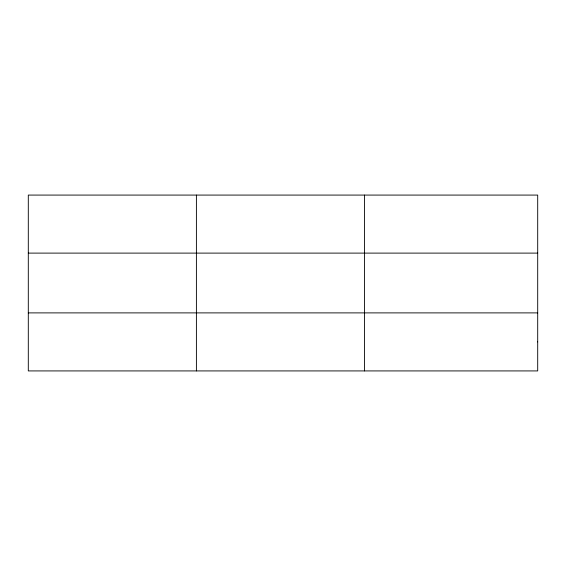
<?xml version="1.0" encoding="UTF-8"?>
<svg xmlns="http://www.w3.org/2000/svg" width="566" height="566" viewBox="0 0 566 566"><rect width="100%" height="100%" fill="white"/><g stroke="black" fill="none" stroke-linecap="round" stroke-linejoin="round"><path stroke-width="0.85" d="M196.402 370.921L196.402 195.079M364.504 370.921L364.504 195.079M28.3 253.108L537.7 253.108M28.3 312.892L537.7 312.892M537.7 341.906L537.7 370.921L28.3 370.921L28.3 195.079L537.7 195.079L537.7 341.906"/></g></svg>
